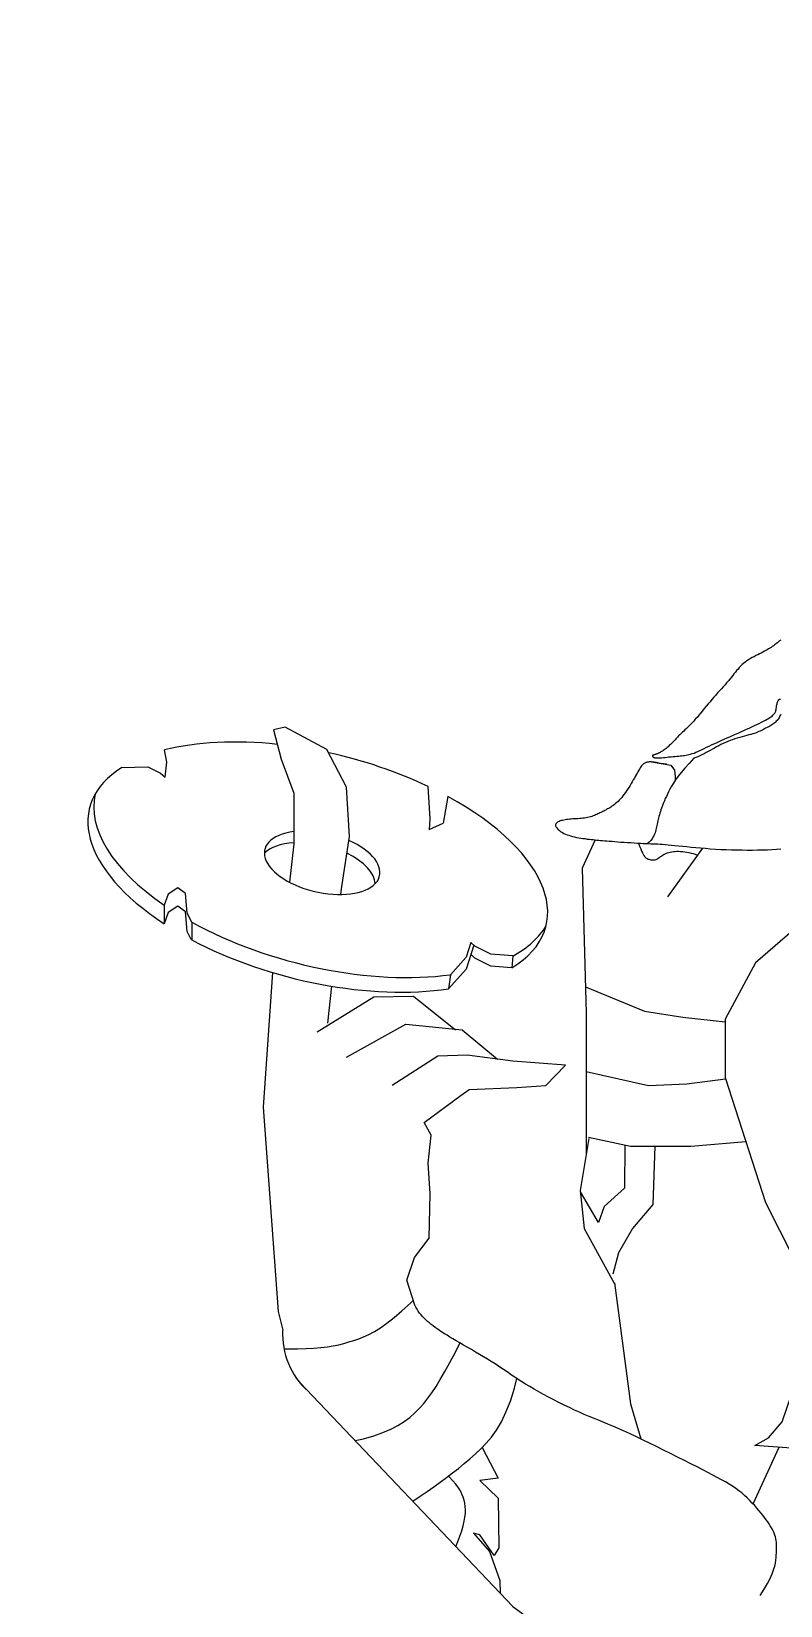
# Model space of a CAD drawing. Header units: feet. Extents: x 0 to 841, y 0 to 594.
# Drawn here: x 641.493 to 643.537, y 133.012 to 137.305 of the extents above; entities that cross this region are included whole.
import ezdxf

# ---------------------------------------------------------------- set-up
doc = ezdxf.new("R2010")
doc.units = ezdxf.units.FT
doc.header["$MEASUREMENT"] = 0
doc.layers.add('LOGO', color=7, linetype='Continuous')

# ---------------------------------------------------------------- blocks, each defined once
blk = doc.blocks.new('YOTA')
h = blk.add_hatch(color=1)
edge = h.paths.add_edge_path()
edge.add_arc((302.886, 246.975), 39.995, 0, 360)
edge = h.paths.add_edge_path(flags=16)
edge.add_arc((302.886, 246.975), 39.7, 0, 360)
at = {"color": 2}
for p, q in [((279.719, 256.602), (279.678, 256.37)), ((277.252, 255.658), (277.252, 255.497)), ((277.491, 255.511), (277.491, 255.357)), ((279.944, 255.311), (279.878, 255.102)), ((279.953, 255.198), (279.919, 255.232)), ((280.091, 255.129), (279.953, 255.198)), ((280.282, 255.217), (280.274, 255.114)), ((279.878, 255.102), (279.723, 254.932)), ((279.74, 255.054), (279.723, 254.932)), ((280.274, 255.114), (280.091, 255.129)), ((279.44, 252.166), (279.431, 252.184)), ((279.45, 252.148), (279.44, 252.166)), ((279.461, 252.131), (279.45, 252.148)), ((279.472, 252.114), (279.461, 252.131)), ((279.485, 252.099), (279.472, 252.114)), ((279.498, 252.084), (279.485, 252.099)), ((279.512, 252.069), (279.498, 252.084)), ((279.526, 252.055), (279.512, 252.069)), ((279.541, 252.041), (279.526, 252.055)), ((279.557, 252.028), (279.541, 252.041)), ((279.573, 252.015), (279.557, 252.028)), ((279.59, 252.002), (279.573, 252.015)), ((279.608, 251.989), (279.59, 252.002)), ((279.626, 251.976), (279.608, 251.989)), ((279.645, 251.963), (279.626, 251.976)), ((279.666, 251.949), (279.645, 251.963)), ((279.688, 251.935), (279.666, 251.949)), ((279.711, 251.921), (279.688, 251.935)), ((279.736, 251.906), (279.711, 251.921)), ((279.762, 251.89), (279.736, 251.906)), ((279.791, 251.873), (279.762, 251.89)), ((279.822, 251.855), (279.791, 251.873)), ((279.854, 251.836), (279.822, 251.855)), ((279.887, 251.817), (279.854, 251.836)), ((279.922, 251.797), (279.887, 251.817)), ((279.957, 251.776), (279.922, 251.797)), ((279.992, 251.755), (279.957, 251.776)), ((280.027, 251.734), (279.992, 251.755)), ((280.062, 251.714), (280.027, 251.734)), ((280.095, 251.693), (280.062, 251.714)), ((280.128, 251.673), (280.095, 251.693)), ((280.158, 251.653), (280.128, 251.673)), ((280.187, 251.634), (280.158, 251.653)), ((280.216, 251.614), (280.187, 251.634)), ((280.244, 251.595), (280.216, 251.614)), ((280.272, 251.576), (280.244, 251.595)), ((280.301, 251.557), (280.272, 251.576)), ((280.33, 251.538), (280.301, 251.557)), ((280.361, 251.518), (280.33, 251.538)), ((280.394, 251.497), (280.361, 251.518)), ((280.43, 251.476), (280.394, 251.497)), ((280.467, 251.453), (280.43, 251.476)), ((280.508, 251.431), (280.467, 251.453)), ((280.55, 251.407), (280.508, 251.431)), ((280.593, 251.384), (280.55, 251.407)), ((280.638, 251.361), (280.593, 251.384)), ((280.683, 251.338), (280.638, 251.361)), ((280.729, 251.315), (280.683, 251.338)), ((280.774, 251.293), (280.729, 251.315)), ((280.819, 251.272), (280.774, 251.293)), ((280.862, 251.252), (280.819, 251.272)), ((280.904, 251.234), (280.862, 251.252)), ((280.945, 251.216), (280.904, 251.234)), ((280.985, 251.2), (280.945, 251.216)), ((281.026, 251.183), (280.985, 251.2)), ((281.067, 251.166), (281.026, 251.183)), ((281.109, 251.149), (281.067, 251.166)), ((281.152, 251.131), (281.109, 251.149)), ((281.198, 251.111), (281.152, 251.131)), ((281.246, 251.09), (281.198, 251.111)), ((281.297, 251.067), (281.246, 251.09)), ((281.352, 251.041), (281.297, 251.067)), ((281.41, 251.014), (281.352, 251.041)), ((281.47, 250.985), (281.41, 251.014)), ((281.531, 250.955), (281.47, 250.985)), ((281.593, 250.924), (281.531, 250.955)), ((281.654, 250.893), (281.593, 250.924)), ((281.715, 250.863), (281.654, 250.893)), ((281.774, 250.833), (281.715, 250.863)), ((281.831, 250.804), (281.774, 250.833)), ((281.884, 250.777), (281.831, 250.804)), ((281.933, 250.752), (281.884, 250.777)), ((281.979, 250.729), (281.933, 250.752)), ((282.021, 250.707), (281.979, 250.729)), ((282.06, 250.686), (282.021, 250.707)), ((282.097, 250.666), (282.06, 250.686)), ((282.131, 250.647), (282.097, 250.666)), ((282.162, 250.628), (282.131, 250.647)), ((282.192, 250.61), (282.162, 250.628)), ((282.22, 250.591), (282.192, 250.61)), ((282.247, 250.571), (282.22, 250.591)), ((282.272, 250.551), (282.247, 250.571)), ((282.297, 250.53), (282.272, 250.551)), ((282.32, 250.508), (282.297, 250.53)), ((282.343, 250.486), (282.32, 250.508)), ((282.364, 250.464), (282.343, 250.486)), ((282.385, 250.442), (282.364, 250.464)), ((282.404, 250.42), (282.385, 250.442)), ((282.422, 250.398), (282.404, 250.42)), ((282.44, 250.377), (282.422, 250.398)), ((282.456, 250.357), (282.44, 250.377)), ((282.471, 250.337), (282.456, 250.357)), ((282.485, 250.318), (282.471, 250.337)), ((282.498, 250.3), (282.485, 250.318)), ((282.51, 250.283), (282.498, 250.3)), ((282.521, 250.266), (282.51, 250.283)), ((282.531, 250.249), (282.521, 250.266)), ((282.54, 250.233), (282.531, 250.249)), ((282.548, 250.217), (282.54, 250.233)), ((282.554, 250.201), (282.548, 250.217)), ((282.56, 250.185), (282.554, 250.201)), ((282.565, 250.17), (282.56, 250.185)), ((282.569, 250.154), (282.565, 250.17)), ((282.572, 250.138), (282.569, 250.154)), ((282.574, 250.122), (282.572, 250.138)), ((282.572, 249.99), (282.573, 250.012)), ((282.573, 250.012), (282.574, 250.032)), ((282.575, 250.105), (282.574, 250.122)), ((282.574, 250.032), (282.575, 250.051)), ((282.576, 250.088), (282.575, 250.105)), ((282.575, 250.051), (282.576, 250.07)), ((282.576, 250.07), (282.576, 250.088)), ((282.536, 249.848), (282.549, 249.883)), ((282.549, 249.883), (282.559, 249.914)), ((282.559, 249.914), (282.565, 249.942)), ((282.565, 249.942), (282.569, 249.967)), ((282.569, 249.967), (282.572, 249.99)), ((282.468, 249.715), (282.496, 249.765)), ((282.496, 249.765), (282.519, 249.809)), ((282.519, 249.809), (282.536, 249.848)), ((282.433, 249.66), (282.468, 249.715))]:
    blk.add_line(p, q, dxfattribs=at)
for points in [[(282.611, 257.961), (282.602, 257.954), (282.593, 257.947), (282.585, 257.94), (282.576, 257.933), (282.567, 257.926), (282.558, 257.919), (282.548, 257.912), (282.538, 257.905), (282.528, 257.898), (282.517, 257.892), (282.506, 257.885), (282.494, 257.878), (282.482, 257.871), (282.469, 257.864), (282.455, 257.857), (282.441, 257.849), (282.426, 257.842), (282.411, 257.834), (282.395, 257.826), (282.38, 257.817), (282.364, 257.809), (282.348, 257.8), (282.332, 257.79), (282.317, 257.78), (282.303, 257.77), (282.289, 257.759), (282.276, 257.748), (282.263, 257.736), (282.251, 257.723), (282.24, 257.71), (282.228, 257.697), (282.217, 257.683), (282.205, 257.668), (282.194, 257.653), (282.182, 257.638), (282.169, 257.622), (282.156, 257.606), (282.141, 257.59), (282.127, 257.573), (282.112, 257.556), (282.096, 257.539), (282.08, 257.521), (282.063, 257.502), (282.047, 257.484), (282.03, 257.465), (282.013, 257.445), (281.997, 257.426), (281.98, 257.406), (281.963, 257.386), (281.947, 257.366), (281.931, 257.346), (281.915, 257.327), (281.899, 257.308), (281.884, 257.29), (281.869, 257.273), (281.855, 257.257), (281.841, 257.243), (281.828, 257.229), (281.815, 257.216), (281.803, 257.204), (281.791, 257.193), (281.779, 257.182), (281.768, 257.171), (281.757, 257.16), (281.746, 257.15), (281.735, 257.139), (281.724, 257.129), (281.714, 257.118), (281.703, 257.106), (281.693, 257.095), (281.683, 257.084), (281.673, 257.074), (281.663, 257.063), (281.653, 257.053), (281.643, 257.044), (281.634, 257.035), (281.625, 257.027), (281.616, 257.02), (281.607, 257.013), (281.599, 257.007), (281.59, 257.002), (281.583, 256.997), (281.575, 256.993), (281.569, 256.989), (281.562, 256.986), (281.556, 256.983), (281.551, 256.98), (281.546, 256.978), (281.542, 256.976), (281.538, 256.974), (281.534, 256.972), (281.531, 256.971), (281.528, 256.97), (281.525, 256.969), (281.522, 256.968), (281.519, 256.967), (281.516, 256.966), (281.513, 256.965), (281.511, 256.964), (281.508, 256.963), (281.506, 256.962), (281.504, 256.961), (281.501, 256.96), (281.5, 256.96), (281.498, 256.959), (281.497, 256.958), (281.496, 256.957), (281.496, 256.956), (281.496, 256.955), (281.496, 256.954), (281.497, 256.953), (281.497, 256.952), (281.498, 256.951), (281.499, 256.949), (281.501, 256.948), (281.502, 256.947), (281.503, 256.945), (281.505, 256.944), (281.507, 256.942), (281.51, 256.941), (281.514, 256.94), (281.518, 256.939), (281.524, 256.938), (281.531, 256.937), (281.54, 256.937), (281.55, 256.937), (281.562, 256.938), (281.576, 256.939), (281.591, 256.941), (281.607, 256.942), (281.623, 256.944), (281.64, 256.946), (281.658, 256.948), (281.675, 256.95), (281.691, 256.951), (281.707, 256.953), (281.722, 256.954), (281.736, 256.955), (281.75, 256.957), (281.763, 256.958), (281.775, 256.959), (281.788, 256.961), (281.801, 256.963), (281.814, 256.966), (281.828, 256.97), (281.842, 256.975), (281.858, 256.98), (281.874, 256.987), (281.891, 256.994), (281.909, 257.002), (281.928, 257.011), (281.947, 257.02), (281.967, 257.03), (281.988, 257.04), (282.009, 257.05), (282.031, 257.06), (282.053, 257.07), (282.075, 257.081), (282.098, 257.091), (282.121, 257.101), (282.145, 257.112), (282.169, 257.122), (282.193, 257.132), (282.217, 257.143), (282.241, 257.154), (282.265, 257.164), (282.29, 257.175), (282.314, 257.186), (282.337, 257.197), (282.361, 257.207), (282.383, 257.218), (282.405, 257.228), (282.425, 257.238), (282.444, 257.247), (282.462, 257.257), (282.478, 257.265), (282.493, 257.273), (282.506, 257.281), (282.517, 257.288), (282.527, 257.295), (282.536, 257.301), (282.543, 257.308), (282.549, 257.314), (282.554, 257.32), (282.559, 257.326), (282.562, 257.332), (282.565, 257.338), (282.568, 257.344), (282.57, 257.35), (282.571, 257.357), (282.572, 257.363), (282.573, 257.369), (282.574, 257.376), (282.575, 257.382), (282.576, 257.388), (282.576, 257.394), (282.577, 257.4), (282.579, 257.406), (282.58, 257.412), (282.581, 257.417), (282.583, 257.422), (282.585, 257.427), (282.587, 257.431), (282.589, 257.435), (282.591, 257.439), (282.593, 257.442), (282.595, 257.444), (282.597, 257.446), (282.6, 257.447), (282.602, 257.448), (282.604, 257.448), (282.606, 257.448), (282.608, 257.448), (282.61, 257.447)], [(282.612, 257.319), (282.609, 257.311), (282.605, 257.303), (282.601, 257.294), (282.597, 257.286), (282.592, 257.278), (282.586, 257.271), (282.58, 257.263), (282.573, 257.256), (282.566, 257.249), (282.559, 257.243), (282.551, 257.237), (282.543, 257.231), (282.534, 257.225), (282.525, 257.22), (282.516, 257.214), (282.507, 257.209), (282.498, 257.204), (282.489, 257.2), (282.48, 257.195), (282.471, 257.19), (282.462, 257.185), (282.452, 257.18), (282.443, 257.175), (282.433, 257.171), (282.422, 257.166), (282.41, 257.161), (282.397, 257.156), (282.384, 257.151), (282.369, 257.146), (282.352, 257.142), (282.335, 257.137), (282.316, 257.132), (282.296, 257.126), (282.276, 257.121), (282.255, 257.115), (282.234, 257.109), (282.213, 257.103), (282.192, 257.095), (282.171, 257.088), (282.151, 257.08), (282.131, 257.071), (282.111, 257.062), (282.092, 257.053), (282.073, 257.043), (282.054, 257.033), (282.036, 257.023), (282.018, 257.013), (281.999, 257.003), (281.981, 256.993), (281.963, 256.984), (281.945, 256.974), (281.927, 256.965), (281.909, 256.957), (281.891, 256.948), (281.873, 256.94), (281.857, 256.934)], [(281.625, 256.881), (281.618, 256.882), (281.604, 256.883), (281.591, 256.885), (281.578, 256.887), (281.565, 256.889), (281.553, 256.892), (281.542, 256.894), (281.531, 256.897), (281.521, 256.898), (281.512, 256.9), (281.503, 256.901), (281.495, 256.902), (281.488, 256.903), (281.481, 256.903), (281.474, 256.903), (281.468, 256.903), (281.462, 256.902), (281.456, 256.902), (281.451, 256.901), (281.445, 256.899), (281.44, 256.897), (281.435, 256.895), (281.429, 256.893), (281.424, 256.889), (281.419, 256.885), (281.413, 256.881), (281.408, 256.875), (281.402, 256.868), (281.396, 256.86), (281.39, 256.851), (281.384, 256.841), (281.377, 256.83), (281.37, 256.818), (281.363, 256.805), (281.355, 256.791), (281.347, 256.777), (281.339, 256.762), (281.33, 256.747), (281.321, 256.731), (281.312, 256.715), (281.303, 256.699), (281.293, 256.684), (281.283, 256.668), (281.272, 256.652), (281.262, 256.637), (281.251, 256.622), (281.24, 256.608), (281.229, 256.595), (281.219, 256.582), (281.208, 256.57), (281.197, 256.56), (281.186, 256.55), (281.175, 256.541), (281.165, 256.532), (281.155, 256.525), (281.144, 256.518), (281.135, 256.511), (281.125, 256.505), (281.116, 256.499), (281.107, 256.494), (281.098, 256.489), (281.09, 256.485), (281.081, 256.48), (281.073, 256.476), (281.065, 256.472), (281.057, 256.467), (281.048, 256.463), (281.04, 256.459), (281.031, 256.455), (281.022, 256.451), (281.012, 256.446), (281.002, 256.442), (280.992, 256.438), (280.981, 256.434), (280.969, 256.43), (280.958, 256.426), (280.946, 256.423), (280.933, 256.419), (280.92, 256.417), (280.906, 256.415), (280.892, 256.413), (280.878, 256.411), (280.864, 256.41), (280.849, 256.409), (280.834, 256.408), (280.82, 256.408), (280.805, 256.407), (280.791, 256.406), (280.777, 256.405), (280.763, 256.403), (280.75, 256.402), (280.737, 256.4), (280.725, 256.398), (280.713, 256.395), (280.703, 256.393), (280.693, 256.39), (280.684, 256.386), (280.676, 256.383), (280.67, 256.379), (280.664, 256.374), (280.66, 256.369), (280.657, 256.364), (280.655, 256.359), (280.655, 256.353), (280.655, 256.347), (280.657, 256.341), (280.66, 256.335), (280.664, 256.329), (280.67, 256.322), (280.676, 256.315), (280.684, 256.309), (280.693, 256.302), (280.703, 256.295), (280.714, 256.289), (280.727, 256.282), (280.74, 256.276), (280.754, 256.27), (280.769, 256.265), (280.785, 256.26), (280.801, 256.255), (280.819, 256.251), (280.837, 256.247), (280.855, 256.244), (280.874, 256.241), (280.892, 256.238), (280.911, 256.236), (280.929, 256.233), (280.947, 256.231), (280.964, 256.229), (280.981, 256.228), (280.997, 256.226), (281.013, 256.224), (281.029, 256.223), (281.046, 256.221), (281.063, 256.22), (281.081, 256.218), (281.1, 256.217), (281.121, 256.215), (281.144, 256.213), (281.168, 256.211), (281.195, 256.209), (281.222, 256.207), (281.251, 256.205), (281.279, 256.203), (281.308, 256.202), (281.337, 256.2), (281.365, 256.198), (281.391, 256.196), (281.416, 256.195), (281.44, 256.194), (281.461, 256.193), (281.482, 256.192), (281.502, 256.191), (281.522, 256.191), (281.542, 256.19), (281.563, 256.188), (281.585, 256.187), (281.609, 256.185), (281.634, 256.183), (281.662, 256.18), (281.692, 256.177), (281.724, 256.174), (281.759, 256.17), (281.795, 256.167), (281.833, 256.163), (281.872, 256.159), (281.913, 256.155), (281.956, 256.152), (281.999, 256.149), (282.044, 256.146), (282.09, 256.143), (282.136, 256.141), (282.182, 256.14), (282.229, 256.138), (282.275, 256.138), (282.321, 256.137), (282.366, 256.137), (282.41, 256.138), (282.453, 256.139), (282.495, 256.14), (282.535, 256.142), (282.574, 256.144), (282.611, 256.147)], [(278.862, 256.256), (278.836, 256.682), (278.667, 257.012), (278.303, 257.206), (278.202, 257.181), (278.27, 256.928), (278.38, 256.632), (278.38, 256.192), (278.342, 255.857)], [(276.884, 256.854), (277.109, 256.86), (277.219, 256.805), (277.26, 256.771), (277.274, 256.901), (277.255, 257.007)], [(281.857, 256.934), (281.815, 256.89), (281.778, 256.849), (281.747, 256.812), (281.72, 256.778), (281.697, 256.747), (281.678, 256.718), (281.662, 256.692), (281.648, 256.667), (281.637, 256.644), (281.626, 256.623), (281.617, 256.603), (281.608, 256.584), (281.6, 256.566), (281.593, 256.548), (281.587, 256.532), (281.581, 256.516), (281.575, 256.501), (281.57, 256.486), (281.565, 256.472), (281.561, 256.458), (281.557, 256.444), (281.553, 256.43), (281.549, 256.416), (281.546, 256.403), (281.543, 256.39), (281.54, 256.377), (281.537, 256.363), (281.534, 256.351), (281.531, 256.338), (281.528, 256.325), (281.525, 256.312), (281.522, 256.299), (281.519, 256.286), (281.514, 256.274), (281.508, 256.261), (281.501, 256.248), (281.493, 256.234), (281.482, 256.221), (281.469, 256.207), (281.453, 256.193)], [(281.488, 256.903), (281.657, 256.876), (281.689, 256.832), (281.695, 256.776), (281.694, 256.743)], [(279.545, 256.69), (279.562, 256.407), (279.556, 256.315), (279.678, 256.37)], [(283.668, 256.498), (283.634, 255.962), (283.441, 255.734), (282.776, 255.489), (282.391, 255.157), (282.129, 254.667), (282.129, 254.16), (282.479, 253.075), (283.091, 251.868)], [(278.789, 255.751), (278.794, 255.799), (278.862, 256.256)], [(280.997, 256.226), (280.886, 255.979), (280.921, 254.72), (280.921, 253.496)], [(281.374, 256.197), (281.385, 256.17), (281.394, 256.147), (281.402, 256.128), (281.409, 256.112), (281.416, 256.1), (281.421, 256.09), (281.427, 256.082), (281.432, 256.075), (281.438, 256.07), (281.444, 256.066), (281.45, 256.063), (281.458, 256.059), (281.465, 256.057), (281.473, 256.054), (281.481, 256.053), (281.489, 256.052), (281.498, 256.051), (281.506, 256.051), (281.514, 256.052), (281.521, 256.053), (281.528, 256.056), (281.535, 256.059), (281.541, 256.062), (281.547, 256.066), (281.554, 256.071), (281.56, 256.075), (281.567, 256.08), (281.574, 256.085), (281.581, 256.09), (281.589, 256.095), (281.597, 256.1), (281.607, 256.105), (281.617, 256.109), (281.627, 256.113), (281.639, 256.116), (281.651, 256.119), (281.664, 256.122), (281.678, 256.124), (281.692, 256.125), (281.708, 256.126), (281.724, 256.126), (281.741, 256.125), (281.759, 256.124), (281.777, 256.122), (281.795, 256.119), (281.814, 256.116), (281.832, 256.111), (281.85, 256.106), (281.868, 256.1), (281.886, 256.092)], [(281.93, 256.154), (281.626, 255.732)], [(277.491, 255.511), (277.452, 255.589), (277.438, 255.761), (277.37, 255.809), (277.287, 255.754), (277.252, 255.658)], [(277.487, 255.359), (277.452, 255.429), (277.438, 255.6), (277.37, 255.649), (277.287, 255.594), (277.252, 255.497)], [(280.282, 255.217), (280.091, 255.232), (279.953, 255.301), (279.919, 255.335), (279.878, 255.205), (279.74, 255.054)], [(278.194, 255.073), (278.112, 253.902), (278.243, 252.128), (278.282, 251.965)], [(278.676, 254.633), (278.708, 254.954)], [(280.915, 254.948), (281.428, 254.737), (281.761, 254.685), (282.129, 254.646)], [(278.583, 254.557), (279.073, 254.861), (279.42, 254.869), (279.784, 254.574)], [(278.836, 254.337), (279.352, 254.624), (279.843, 254.574), (280.15, 254.32)], [(279.431, 252.184), (279.361, 252.401), (279.429, 252.596), (279.555, 252.765), (279.564, 253.154), (279.547, 253.416), (279.572, 253.661), (279.513, 253.771), (279.835, 254.007), (279.902, 254.058), (280.317, 254.075), (280.57, 254.092), (280.74, 254.269), (280.283, 254.303), (279.885, 254.354), (279.632, 254.345), (279.234, 254.092)], [(280.921, 254.212), (281.463, 254.09), (281.796, 254.107), (282.132, 254.149)], [(280.943, 253.631), (280.868, 253.18), (280.903, 252.848), (281.167, 252.369)], [(281.257, 253.576), (281.253, 253.198), (281.078, 253.04), (281.026, 252.9), (280.87, 253.168)], [(280.941, 253.643), (281.306, 253.565), (281.831, 253.565), (282.308, 253.606)], [(281.516, 253.565), (281.499, 253.058), (281.323, 252.848), (281.201, 252.638), (281.152, 252.452)], [(281.166, 252.376), (281.306, 251.326), (281.395, 251.021)], [(278.293, 251.804), (278.411, 251.804), (278.486, 251.806), (278.554, 251.809), (278.615, 251.815), (278.671, 251.821), (278.722, 251.83), (278.77, 251.839), (278.815, 251.85), (278.858, 251.863), (278.9, 251.876), (278.943, 251.891), (278.986, 251.908), (279.031, 251.929), (279.079, 251.955), (279.131, 251.987), (279.187, 252.027), (279.25, 252.075), (279.318, 252.134), (279.395, 252.204), (279.415, 252.223)], [(278.911, 251.006), (278.985, 251.023), (279.073, 251.048), (279.152, 251.076), (279.221, 251.106), (279.283, 251.138), (279.338, 251.172), (279.387, 251.208), (279.431, 251.247), (279.471, 251.287), (279.508, 251.329), (279.544, 251.374), (279.579, 251.422), (279.615, 251.476), (279.652, 251.537), (279.692, 251.606), (279.735, 251.685), (279.783, 251.776), (279.823, 251.854)], [(283.51, 251.217), (283.38, 251.02), (283.242, 250.893), (282.946, 250.925), (283.073, 251.059), (283.094, 251.151), (283.002, 251.034), (282.907, 250.967), (282.745, 250.939), (282.385, 250.964), (282.505, 251.031), (282.625, 251.168), (282.702, 251.397), (282.762, 251.598), (282.833, 251.701), (282.909, 251.714)], [(278.431, 251.511), (280.282, 249.564), (281.581, 248.611), (282.025, 248.2), (282.469, 248.102), (283.078, 248.447), (283.752, 249.12), (284.475, 250.139), (284.777, 250.686)], [(279.412, 250.481), (279.476, 250.523), (279.537, 250.565), (279.596, 250.605), (279.652, 250.645), (279.707, 250.685), (279.759, 250.725), (279.811, 250.765), (279.861, 250.806), (279.909, 250.848), (279.957, 250.89), (280.005, 250.935), (280.051, 250.983), (280.097, 251.036), (280.141, 251.098), (280.183, 251.169), (280.223, 251.252), (280.262, 251.349), (280.297, 251.462), (280.318, 251.546)], [(282.371, 250.456), (282.597, 250.949)], [(280.015, 250.946), (280.156, 250.681), (279.996, 250.66), (280.156, 250.507), (280.162, 250.076), (280.121, 250.007), (279.996, 250.188), (279.94, 250.201), (280.079, 250.042), (280.169, 249.791), (280.174, 249.678)], [(279.787, 250.084), (279.822, 250.176), (279.838, 250.223), (279.85, 250.266), (279.86, 250.306), (279.866, 250.341), (279.87, 250.374), (279.871, 250.405), (279.869, 250.434), (279.865, 250.462), (279.859, 250.489), (279.851, 250.515), (279.84, 250.542), (279.827, 250.569), (279.809, 250.597), (279.787, 250.627), (279.76, 250.658), (279.728, 250.692), (279.723, 250.697)]]:
    blk.add_lwpolyline(points, dxfattribs=at)
at = {"color": 1}
for centre, radius in [((302.881, 246.975), 40), ((302.881, 246.975), 40), ((302.886, 246.975), 39.995)]:
    blk.add_circle(centre, radius, dxfattribs=at)
at = {"color": 2}
for radius in [39.7, 38.793]:
    blk.add_circle((302.886, 246.975), radius, dxfattribs=at)
blk.add_arc((278.949, 251.932), 0.668, 177.1589, 228.0441, dxfattribs=at)
for centre, major_axis, ratio, start_param, end_param in [((278.587, 255.989), (-1.983, 0.516), 0.482296, 11.297019, 11.849353), ((278.587, 255.989), (-1.983, 0.516), 0.482296, 10.620195, 11.072549), ((278.587, 255.989), (-1.983, 0.516), 0.482296, 5.856839, 7.247633), ((278.638, 256.116), (-1.983, 0.516), 0.482296, 0.007509, 0.9298), ((278.587, 255.989), (-1.983, 0.516), 0.482296, 8.983279, 10.518345), ((278.625, 256.027), (-0.499, 0.114), 0.504182, 5.337303, 10.630497), ((278.583, 255.926), (-0.499, 0.114), 0.504182, 5.24317, 5.984548), ((278.583, 255.926), (-0.499, 0.114), 0.504182, 3.267347, 4.289144), ((278.638, 256.116), (-1.983, 0.516), 0.482296, 1.08494, 2.279846), ((278.638, 256.116), (-1.983, 0.516), 0.482296, 2.66117, 3.011665), ((278.587, 255.989), (-1.983, 0.516), 0.482296, 7.396153, 8.583256)]:
    blk.add_ellipse(centre, major_axis=major_axis, ratio=ratio, start_param=start_param, end_param=end_param, dxfattribs=at)

msp = doc.modelspace()

# ---------------------------------------------------------------- linework, layer by layer
at = {"layer": 'LOGO', "color": 1}
msp.add_circle((649.9138, 132.2024), 12.5548, dxfattribs=at)

# ---------------------------------------------------------------- block references
at = {"layer": 'LOGO', "xscale": 0.3139103563735262, "yscale": 0.3139103563735262, "zscale": 0.3139103563735262}
msp.add_blockref('YOTA', (554.8225, 54.668), dxfattribs=at)

doc.saveas('drawing.dxf')
